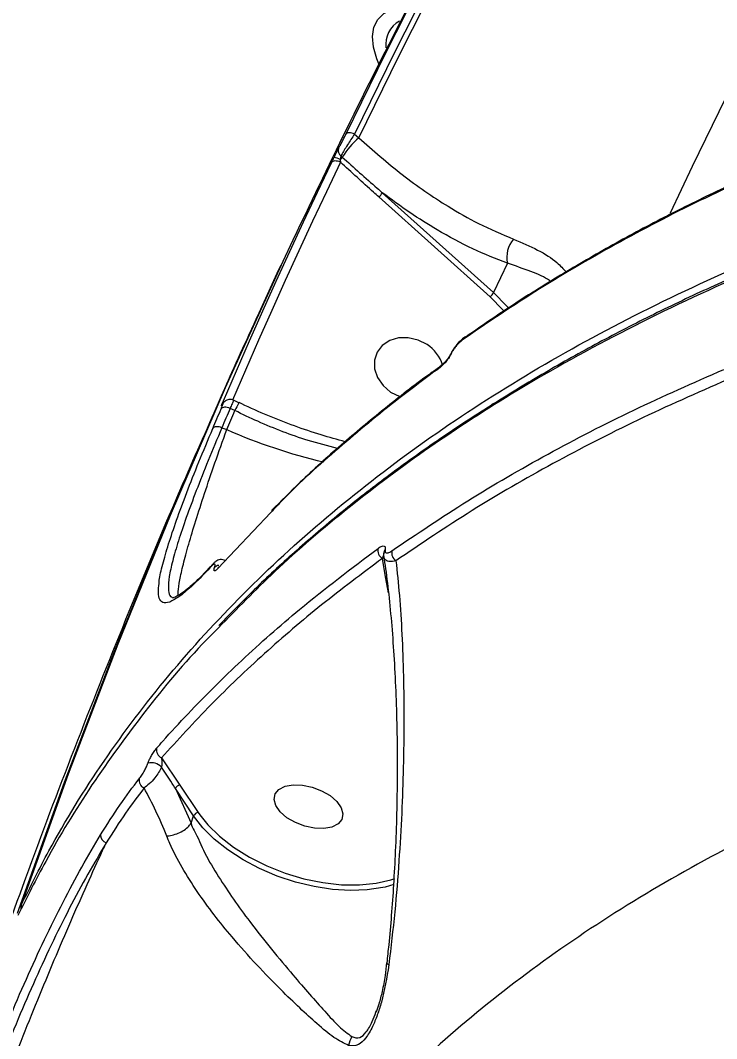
# Model space of a CAD drawing. Header units: millimetres. Extents: x -7245 to 6306, y -6696 to 5973.
# Drawn here: x 813.1 to 900.8, y -1541.1 to -1412.8 of the extents above; entities that cross this region are included whole.
import ezdxf

# ---------------------------------------------------------------- set-up
doc = ezdxf.new("R2010")
doc.units = ezdxf.units.MM
for name, color, linetype in [('DIKOM_ОБЪЕКТ', 7, 'Continuous'), ('DIKOM_РАЗМЕР_ЗОНА', 7, 'Continuous'), ('DIKOM_РАЗМЕР_ОБЪЕКТА', 7, 'Continuous')]:
    doc.layers.add(name, color=color, linetype=linetype)
doc.styles.add('style1', font='arial.ttf', dxfattribs={"width": 0.8})
doc.dimstyles.new('1-50', dxfattribs={"dimtxt": 300, "dimasz": 200, "dimexe": 100, "dimexo": 0, "dimgap": 100, "dimtad": 1, "dimtxsty": 'style1', "dimcen": 200, "dimclrd": 7, "dimclre": 7, "dimclrt": 7, "dimadec": 1, "dimazin": 2, "dimtfac": 1, "dimtmove": 0, "dimatfit": 2, "dimfxl": 0, "dimlwd": 25, "dimlwe": 18, "dimarcsym": 0})

# ---------------------------------------------------------------- blocks, each defined once
blk = doc.blocks.new('*D10')
at = {"layer": 'Defpoints', "color": 0, "transparency": 16777216}
for p in [(-4365.71, 2792.53), (4306.16, 475.6), (4306.16, -5965.27)]:
    blk.add_point(p, dxfattribs=at)
at = {"layer": 'DIKOM_РАЗМЕР_ОБЪЕКТА', "color": 7, "lineweight": 18, "transparency": 16777216}
for p, q in [((-4365.71, 2792.53), (-4365.71, -6065.27)), ((4306.16, 475.6), (4306.16, -6065.27))]:
    blk.add_line(p, q, dxfattribs=at)
at = {"layer": 'DIKOM_РАЗМЕР_ОБЪЕКТА', "color": 7, "lineweight": 25, "transparency": 16777216}
blk.add_line((-4165.71, -5965.27), (4106.16, -5965.27), dxfattribs=at)
at = {"layer": 'DIKOM_РАЗМЕР_ОБЪЕКТА', "color": 7, "transparency": 16777216}
for points in [[(-4165.71, -5931.93), (-4165.71, -5998.6), (-4365.71, -5965.27)], [(4106.16, -5931.93), (4106.16, -5998.6), (4306.16, -5965.27)]]:
    blk.add_solid(points, dxfattribs=at)
at = {"layer": 'DIKOM_РАЗМЕР_ОБЪЕКТА', "color": 7, "transparency": 16777216, "insert": (-85.78, -5712.1), "char_height": 300, "attachment_point": 5, "style": 'style1'}
blk.add_mtext('8650', dxfattribs=at)
blk = doc.blocks.new('*D11')
at = {"layer": 'Defpoints', "color": 0, "transparency": 16777216}
for p in [(-3472.32, 4472.83), (-6199.73, -2928.86), (1850.21, -2928.86)]:
    blk.add_point(p, dxfattribs=at)
at = {"layer": 'DIKOM_РАЗМЕР_ОБЪЕКТА', "color": 7, "lineweight": 18, "transparency": 16777216}
for p, q in [((-3472.32, 4472.83), (-6299.73, 4472.83)), ((1850.21, -2928.86), (-6299.73, -2928.86))]:
    blk.add_line(p, q, dxfattribs=at)
at = {"layer": 'DIKOM_РАЗМЕР_ОБЪЕКТА', "color": 7, "lineweight": 25, "transparency": 16777216}
blk.add_line((-6199.73, 4272.83), (-6199.73, -2728.86), dxfattribs=at)
at = {"layer": 'DIKOM_РАЗМЕР_ОБЪЕКТА', "color": 7, "transparency": 16777216}
for points in [[(-6233.06, 4272.83), (-6166.39, 4272.83), (-6199.73, 4472.83)], [(-6233.06, -2728.86), (-6166.39, -2728.86), (-6199.73, -2928.86)]]:
    blk.add_solid(points, dxfattribs=at)
at = {"layer": 'DIKOM_РАЗМЕР_ОБЪЕКТА', "color": 7, "transparency": 16777216, "insert": (-6452.9, 984.54), "char_height": 300, "attachment_point": 5, "rotation": 90, "style": 'style1'}
blk.add_mtext('7400', dxfattribs=at)
blk = doc.blocks.new('*D12')
at = {"layer": 'Defpoints', "color": 0, "transparency": 16777216}
for p in [(-5865.71, 123.34), (6306.18, -91.92), (6306.18, -6596.14)]:
    blk.add_point(p, dxfattribs=at)
at = {"layer": 'DIKOM_РАЗМЕР_ЗОНА', "color": 7, "lineweight": 18, "transparency": 16777216}
for p, q in [((-5865.71, 123.34), (-5865.71, -6696.14)), ((6306.18, -91.92), (6306.18, -6696.14))]:
    blk.add_line(p, q, dxfattribs=at)
at = {"layer": 'DIKOM_РАЗМЕР_ЗОНА', "color": 7, "lineweight": 25, "transparency": 16777216}
blk.add_line((-5665.71, -6596.14), (6106.18, -6596.14), dxfattribs=at)
at = {"layer": 'DIKOM_РАЗМЕР_ЗОНА', "color": 7, "transparency": 16777216}
for points in [[(-5665.71, -6562.81), (-5665.71, -6629.48), (-5865.71, -6596.14)], [(6106.18, -6562.81), (6106.18, -6629.48), (6306.18, -6596.14)]]:
    blk.add_solid(points, dxfattribs=at)
at = {"layer": 'DIKOM_РАЗМЕР_ЗОНА', "color": 7, "transparency": 16777216, "insert": (-71.19, -6342.97), "char_height": 300, "attachment_point": 5, "style": 'style1'}
blk.add_mtext('12150', dxfattribs=at)
blk = doc.blocks.new('*D13')
at = {"layer": 'Defpoints', "color": 0, "transparency": 16777216}
for p in [(-4231.86, 5972.83), (-6795, -4928.88), (1792.4, -4928.88)]:
    blk.add_point(p, dxfattribs=at)
at = {"layer": 'DIKOM_РАЗМЕР_ЗОНА', "color": 7, "lineweight": 18, "transparency": 16777216}
for p, q in [((-4231.86, 5972.83), (-6895, 5972.83)), ((1792.4, -4928.88), (-6895, -4928.88))]:
    blk.add_line(p, q, dxfattribs=at)
at = {"layer": 'DIKOM_РАЗМЕР_ЗОНА', "color": 7, "lineweight": 25, "transparency": 16777216}
blk.add_line((-6795, 5772.83), (-6795, -4728.88), dxfattribs=at)
at = {"layer": 'DIKOM_РАЗМЕР_ЗОНА', "color": 7, "transparency": 16777216}
for points in [[(-6828.33, 5772.83), (-6761.67, 5772.83), (-6795, 5972.83)], [(-6828.33, -4728.88), (-6761.67, -4728.88), (-6795, -4928.88)]]:
    blk.add_solid(points, dxfattribs=at)
at = {"layer": 'DIKOM_РАЗМЕР_ЗОНА', "color": 7, "transparency": 16777216, "insert": (-7048.17, 972.94), "char_height": 300, "attachment_point": 5, "rotation": 90, "style": 'style1'}
blk.add_mtext('10900', dxfattribs=at)

msp = doc.modelspace()

# ---------------------------------------------------------------- linework, layer by layer
at = {"layer": 'DIKOM_ОБЪЕКТ', "color": 7, "linetype": 'Continuous', "lineweight": 15}
for p, q in [((855.203, -1427.122), (855.714, -1427.58)), ((853.477, -1429.866), (853.645, -1430.017)), ((872.28, -1447.616), (858.246, -1435.044)), ((858.684, -1434.511), (872.717, -1447.082)), ((874.445, -1443.396), (872.717, -1447.082)), ((869.14, -1452.654), (869.17, -1452.633)), ((867.327, -1454.799), (867.303, -1454.85)), ((840.611, -1460.969), (839.941, -1460.642)), ((838.566, -1461.129), (838.515, -1461.225)), ((840.105, -1461.957), (839.511, -1461.668)), ((840.611, -1460.969), (840.61, -1460.969)), ((838.471, -1464.115), (839.088, -1464.35)), ((844.621, -1474.803), (837.947, -1481.861)), ((859.109, -1482.901), (858.712, -1480.576)), ((859.465, -1484.909), (859.109, -1482.901)), ((833.936, -1484.596), (833.916, -1484.61)), ((830.864, -1505.684), (833.18, -1509.121)), ((832.608, -1509.535), (834.599, -1513.929)), ((834.916, -1513.01), (832.608, -1509.535)), ((833.18, -1509.121), (835.488, -1512.595)), ((834.599, -1513.929), (834.916, -1513.01)), ((835.488, -1512.595), (835.692, -1512.889)), ((834.599, -1513.929), (834.598, -1513.931)), ((860.156, -1521.658), (859.052, -1521.972)), ((813.194, -1524.231), (813.181, -1524.262)), ((857.883, -1537.728), (857.959, -1537.533))]:
    msp.add_line(p, q, dxfattribs=at)
at = {"layer": 'DIKOM_ОБЪЕКТ', "color": 7, "linetype": 'Continuous', "lineweight": 15, "flags": 128}
for points in [[(996.1, -1273.694), (988.487, -1283.41), (977.975, -1297.338), (967.773, -1311.468), (957.886, -1325.796), (948.317, -1340.316), (939.067, -1355.024), (930.141, -1369.917), (921.541, -1384.987), (913.271, -1400.231), (905.331, -1415.645), (897.726, -1431.223), (894.967, -1437.093)], [(854.075, -1427.174), (859.113, -1416.899), (864.292, -1406.693), (869.612, -1396.557), (875.07, -1386.493), (880.668, -1376.502), (886.403, -1366.584), (892.275, -1356.743), (898.284, -1346.977)], [(899.376, -1346.991), (893.372, -1356.748), (887.504, -1366.582), (881.774, -1376.491), (876.181, -1386.474), (870.727, -1396.53), (865.412, -1406.658), (860.237, -1416.855), (855.203, -1427.122)], [(855.714, -1427.58), (860.757, -1417.291), (865.94, -1407.072), (871.265, -1396.923), (876.729, -1386.846), (882.333, -1376.842), (888.075, -1366.912), (893.954, -1357.058), (899.971, -1347.281)], [(858.242, -1418.255), (857.999, -1417.65), (857.571, -1416.164), (857.446, -1414.826), (857.625, -1413.659), (858.105, -1412.684), (858.879, -1411.915), (859.932, -1411.368), (861.248, -1411.051), (861.894, -1410.987)], [(855.203, -1427.122), (855.027, -1427.049), (854.849, -1426.997), (854.675, -1426.968), (854.512, -1426.963), (854.365, -1426.983), (854.241, -1427.025), (854.143, -1427.09), (854.075, -1427.174)], [(838.665, -1460.704), (840.302, -1456.927), (841.958, -1453.159), (843.633, -1449.398), (845.326, -1445.646), (847.037, -1441.902), (848.766, -1438.167), (850.514, -1434.441), (852.281, -1430.723)], [(853.411, -1430.666), (851.646, -1434.381), (849.9, -1438.104), (848.172, -1441.836), (846.462, -1445.577), (844.77, -1449.326), (843.097, -1453.083), (841.443, -1456.849), (839.807, -1460.622)], [(853.411, -1430.666), (853.235, -1430.593), (853.056, -1430.542), (852.881, -1430.513), (852.717, -1430.509), (852.571, -1430.529), (852.446, -1430.572), (852.348, -1430.638), (852.281, -1430.723)], [(847.696, -1439.874), (846.144, -1443.166), (838.882, -1459.088), (831.954, -1475.16), (825.362, -1491.377), (819.108, -1507.736), (813.194, -1524.231)], [(812.721, -1525.241), (818.635, -1508.746), (824.889, -1492.387), (831.481, -1476.169), (838.409, -1460.097), (845.67, -1444.175), (845.935, -1443.612)], [(874.016, -1449.404), (873.894, -1449.26), (872.28, -1447.616)], [(872.717, -1447.082), (874.382, -1448.778), (874.589, -1449.023)], [(864.344, -1453.645), (863.204, -1453.063), (861.969, -1452.77), (860.74, -1452.79), (859.617, -1453.12), (858.69, -1453.735), (858.035, -1454.584), (857.705, -1455.599), (857.726, -1456.697), (858.096, -1457.789), (858.787, -1458.788), (859.741, -1459.611), (860.882, -1460.193), (860.987, -1460.23)], [(837.329, -1464.197), (837.459, -1463.891), (837.589, -1463.585), (837.719, -1463.279), (837.849, -1462.972), (837.979, -1462.667), (838.11, -1462.361), (838.24, -1462.054), (838.371, -1461.748)], [(839.511, -1461.668), (839.333, -1461.6), (839.153, -1461.554), (838.977, -1461.53), (838.812, -1461.529), (838.664, -1461.552), (838.538, -1461.597), (838.439, -1461.663), (838.371, -1461.748)], [(839.511, -1461.668), (839.381, -1461.973), (839.251, -1462.279), (839.12, -1462.585), (838.99, -1462.891), (838.86, -1463.197), (838.73, -1463.503), (838.601, -1463.809), (838.471, -1464.115)], [(839.088, -1464.35), (839.214, -1464.051), (839.341, -1463.752), (839.468, -1463.452), (839.595, -1463.153), (839.723, -1462.854), (839.85, -1462.555), (839.978, -1462.256), (840.105, -1461.957)], [(838.471, -1464.115), (838.293, -1464.048), (838.112, -1464.002), (837.936, -1463.978), (837.771, -1463.977), (837.622, -1464.001), (837.497, -1464.046), (837.398, -1464.112), (837.329, -1464.197)], [(838.085, -1481.633), (838.019, -1481.718), (837.947, -1481.861)], [(845.187, -1510.234), (845.658, -1509.661), (846.431, -1509.265), (847.443, -1509.078), (848.612, -1509.115), (849.844, -1509.372), (851.038, -1509.83), (852.098, -1510.451), (852.939, -1511.185), (853.492, -1511.972), (853.712, -1512.747), (853.581, -1513.45), (853.11, -1514.023), (852.338, -1514.419), (851.326, -1514.606), (850.157, -1514.569), (848.925, -1514.311), (847.73, -1513.854), (846.67, -1513.233), (845.829, -1512.499), (845.277, -1511.712), (845.057, -1510.936), (845.187, -1510.234)], [(859.052, -1521.972), (858.769, -1522.037), (856.8, -1522.335), (854.667, -1522.415), (852.416, -1522.274), (850.096, -1521.915), (847.758, -1521.346), (845.453, -1520.58), (843.229, -1519.632), (841.136, -1518.524), (839.22, -1517.28), (837.52, -1515.926), (836.076, -1514.493), (834.916, -1513.01)], [(835.692, -1512.889), (836.683, -1514.111), (838.185, -1515.573), (839.957, -1516.944), (841.957, -1518.192), (844.137, -1519.287), (846.443, -1520.202), (848.821, -1520.915), (851.212, -1521.409), (853.558, -1521.671), (855.804, -1521.697), (857.895, -1521.484), (859.781, -1521.038), (860.264, -1520.873)]]:
    msp.add_lwpolyline(points, dxfattribs=at)
at = {"layer": 'DIKOM_ОБЪЕКТ', "color": 7, "linetype": 'Continuous', "lineweight": 15}
for centre, radius, start, end in [((862.416, -1415.789), 3.296, 118.42871, 188.24038), ((863.056, -1435.908), 11.102, 131.3959, 147.95122), ((852.409, -1431.94), 1.88, 58.27077, 84.18298), ((853.946, -1429.203), 0.812, 161.57196, 234.74488), ((851.929, -1428.96), 2.016, 316.77705, 328.38406), ((856.913, -1433.502), 2.039, 310.85408, 330.33585), ((878.01, -1442.677), 3.636, 140.13679, 191.41164), ((870.937, -1446.068), 2.049, 310.9414, 330.32938), ((869.51, -1453.166), 0.633, 125.83332, 160.97058), ((861.836, -1457.551), 4.642, 17.01639, 57.29433), ((867.463, -1454.946), 0.201, 112.36641, 149.30058), ((866.396, -1456.864), 0.636, 124.94346, 161.01131), ((858.216, -1470.573), 20.056, 151.38721, 154.55779), ((867.174, -1400.367), 69.877, 246.30021, 256.84469), ((859.289, -1479.574), 1.156, 166.47172, 240.01873), ((859.399, -1479.845), 0.523, 131.79771, 166.52999), ((861.033, -1479.88), 1.161, 166.43981, 237.59871), ((837.889, -1481.765), 0.728, 132.59954, 159.34494), ((838.159, -1482.231), 0.789, 94.63259, 140.10009), ((834.422, -1485.356), 0.902, 124.16097, 156.94287), ((831.289, -1504.708), 1.064, 167.192, 246.47799), ((829.605, -1508.036), 1.724, 43.21636, 105.26459), ((829.09, -1508.521), 1.057, 169.80868, 245.89102), ((833.23, -1509.791), 0.672, 94.27986, 157.67249), ((835.538, -1513.264), 0.671, 94.25849, 157.75645), ((824.256, -1515.393), 1.073, 180.60054, 250.4257), ((814.126, -1524.59), 1, 160.87293, 191.60059), ((813.91, -1524.471), 0.756, 161.45392, 197.67357), ((857.14, -1542.28), 2.719, 147.27304, 172.43558)]:
    msp.add_arc(centre, radius, start, end, dxfattribs=at)
for points, knots in [([(878.197, -1380.904), (875.667, -1385.447), (870.304, -1395.08), (862.453, -1409.989), (854.787, -1425.09), (849.991, -1435.11), (847.709, -1439.877)], [0, 0, 0, 0, 0.2348922, 0.4980801, 0.7612175, 1, 1, 1, 1]), ([(813.194, -1524.231), (814.326, -1521.946), (817.4, -1515.743), (823.438, -1506.016), (831.605, -1495.215), (840.973, -1484.968), (851.472, -1475.31), (863.064, -1466.293), (875.72, -1457.949), (889.439, -1450.304), (904.179, -1443.36), (919.885, -1437.13), (936.481, -1431.643), (953.892, -1426.925), (972.071, -1422.999), (991.002, -1419.885), (1010.64, -1417.575), (1030.916, -1416.068), (1051.737, -1415.368), (1073.004, -1415.482), (1094.391, -1416.404), (1115.851, -1418.113), (1137.331, -1420.557), (1159.038, -1423.745), (1180.878, -1427.659), (1202.756, -1432.286), (1224.888, -1437.686), (1247.239, -1443.895), (1269.767, -1450.924), (1292.126, -1458.664), (1314.212, -1467.081), (1335.921, -1476.134), (1357.183, -1485.801), (1377.951, -1496.08), (1398.202, -1506.939), (1417.876, -1518.342), (1436.888, -1530.232), (1455.13, -1542.561), (1471.477, -1554.448), (1481.407, -1562.343), (1485.839, -1565.866)], [0, 0, 0, 0, 0.0156523, 0.0424896, 0.0694116, 0.0963765, 0.1233414, 0.1502635, 0.1771007, 0.2039381, 0.2308599, 0.2578251, 0.2847902, 0.3117122, 0.3385494, 0.3653866, 0.3923085, 0.4192737, 0.4462388, 0.4731607, 0.499998, 0.5258462, 0.55177, 0.5777324, 0.6036945, 0.6296184, 0.6554668, 0.6823041, 0.709226, 0.7361912, 0.7631561, 0.7900783, 0.8169156, 0.8437529, 0.8706752, 0.8976402, 0.9246053, 0.9515272, 0.9783645, 1, 1, 1, 1]), ([(1485.654, -1567.73), (1482.462, -1565.175), (1473.862, -1558.293), (1459.152, -1547.371), (1441.384, -1535.099), (1422.697, -1523.149), (1403.135, -1511.571), (1382.743, -1500.417), (1361.968, -1489.933), (1340.893, -1480.138), (1319.601, -1471.038), (1297.747, -1462.483), (1275.383, -1454.529), (1252.577, -1447.217), (1229.829, -1440.71), (1207.218, -1435.011), (1184.814, -1430.104), (1162.254, -1425.911), (1139.609, -1422.476), (1116.96, -1419.832), (1094.804, -1418.036), (1073.205, -1417.073), (1052.215, -1416.914), (1031.492, -1417.554), (1011.12, -1419.027), (991.182, -1421.348), (972.115, -1424.464), (953.965, -1428.349), (936.755, -1432.954), (920.205, -1438.356), (904.403, -1444.57), (889.422, -1451.593), (876.183, -1458.949), (864.541, -1466.487), (854.377, -1474.098), (845.466, -1481.68), (840.362, -1486.934), (838.047, -1489.318)], [0, 0, 0, 0, 0.0171745, 0.0462692, 0.0753861, 0.1044806, 0.1344204, 0.1643843, 0.1943241, 0.2234189, 0.2525357, 0.2816304, 0.3115701, 0.3415341, 0.3714737, 0.4005685, 0.4296853, 0.4587799, 0.4887196, 0.5186838, 0.5486235, 0.5777181, 0.6068351, 0.6359296, 0.6658693, 0.6958334, 0.725773, 0.7548675, 0.7839844, 0.8130791, 0.8430186, 0.8729827, 0.9029224, 0.9282447, 0.9535972, 0.9789492, 1, 1, 1, 1]), ([(1485.592, -1567.22), (1484.493, -1566.322), (1480.728, -1563.245), (1474.077, -1558.076), (1465.667, -1551.727), (1457.073, -1545.497), (1448.33, -1539.391), (1439.433, -1533.409), (1430.38, -1527.549), (1421.167, -1521.807), (1411.794, -1516.182), (1402.255, -1510.674), (1392.551, -1505.279), (1382.676, -1499.997), (1372.628, -1494.826), (1362.415, -1489.77), (1352.072, -1484.847), (1341.64, -1480.079), (1331.148, -1475.477), (1320.601, -1471.043), (1309.994, -1466.776), (1299.324, -1462.673), (1288.588, -1458.732), (1277.783, -1454.952), (1266.905, -1451.333), (1255.953, -1447.874), (1244.92, -1444.573), (1233.811, -1441.432), (1222.654, -1438.458), (1211.495, -1435.665), (1200.373, -1433.063), (1189.301, -1430.656), (1178.274, -1428.44), (1167.287, -1426.415), (1156.337, -1424.579), (1145.42, -1422.932), (1134.533, -1421.473), (1123.675, -1420.202), (1112.84, -1419.12), (1102.027, -1418.226), (1091.257, -1417.521), (1080.571, -1417.01), (1070.013, -1416.696), (1059.601, -1416.577), (1049.333, -1416.655), (1039.203, -1416.927), (1029.21, -1417.394), (1019.348, -1418.057), (1009.616, -1418.914), (1000.011, -1419.966), (990.531, -1421.215), (981.172, -1422.661), (971.947, -1424.301), (962.885, -1426.132), (954.025, -1428.145), (945.388, -1430.338), (936.979, -1432.709), (928.792, -1435.256), (920.824, -1437.982), (913.073, -1440.887), (905.536, -1443.971), (898.211, -1447.236), (891.097, -1450.681), (884.191, -1454.311), (877.498, -1458.121), (871.035, -1462.103), (864.83, -1466.24), (858.905, -1470.521), (853.263, -1474.937), (847.908, -1479.496), (842.822, -1484.175), (839.667, -1487.41), (838.096, -1489.022)], [0, 0, 0, 0, 0.0060013, 0.0205521, 0.0351072, 0.0495891, 0.0640041, 0.0783688, 0.0926994, 0.1070124, 0.1213243, 0.135648, 0.1499976, 0.1643896, 0.1788401, 0.1933654, 0.2079235, 0.2224273, 0.2368589, 0.2512355, 0.2655733, 0.2798885, 0.2941976, 0.3085152, 0.3228539, 0.3372303, 0.3516604, 0.3661604, 0.3807198, 0.3952538, 0.4097063, 0.4240985, 0.4384468, 0.4527679, 0.4670783, 0.4813938, 0.4957257, 0.5100902, 0.5245039, 0.5389826, 0.5535348, 0.5680856, 0.5825623, 0.5969738, 0.611337, 0.6256681, 0.6399832, 0.6542989, 0.6686275, 0.6829838, 0.6973842, 0.7118448, 0.7263814, 0.740938, 0.7554419, 0.7698757, 0.7842556, 0.7985978, 0.8129187, 0.8272345, 0.8415592, 0.8559061, 0.8702906, 0.8847294, 0.8992379, 0.9137951, 0.9283205, 0.9427656, 0.9571494, 0.9714881, 0.9857976, 1, 1, 1, 1]), ([(853.175, -1428.946), (853.233, -1428.837), (853.349, -1428.62), (853.57, -1428.19), (853.799, -1427.736), (853.97, -1427.392), (854.055, -1427.216), (854.075, -1427.174)], [0, 0, 0, 0, 0.2250145, 0.4494984, 0.6803256, 0.9236873, 1, 1, 1, 1]), ([(855.203, -1427.122), (855.16, -1427.184), (854.981, -1427.444), (854.635, -1427.965), (854.189, -1428.665), (853.778, -1429.337), (853.578, -1429.689), (853.477, -1429.866)], [0, 0, 0, 0, 0.0748998, 0.3151178, 0.5451699, 0.7714317, 1, 1, 1, 1]), ([(855.714, -1427.58), (857.528, -1429.177), (861.207, -1432.415), (866.319, -1435.9), (871.034, -1438.592), (873.75, -1439.73), (875.219, -1440.346)], [0, 0, 0, 0, 0.2848593, 0.5777496, 0.7715639, 1, 1, 1, 1]), ([(852.281, -1430.723), (852.308, -1430.665), (852.404, -1430.465), (852.518, -1430.234), (852.599, -1430.07)], [0, 0, 0, 0, 0.2881685, 1, 1, 1, 1]), ([(852.599, -1430.07), (852.661, -1429.946), (852.795, -1429.678), (853.002, -1429.272), (853.118, -1429.055), (853.175, -1428.946)], [0, 0, 0, 0, 0.2987608, 0.648915, 1, 1, 1, 1]), ([(853.477, -1429.866), (853.464, -1429.899), (853.449, -1429.938), (853.425, -1430.042), (853.405, -1430.168), (853.4, -1430.284), (853.398, -1430.341)], [0, 0, 0, 0, 0.2619976, 0.3213285, 0.6711069, 1, 1, 1, 1]), ([(853.645, -1430.017), (855.103, -1431.331), (856.776, -1432.839), (858.466, -1434.32), (858.684, -1434.511)], [0, 0, 0, 0, 0.8707647, 1, 1, 1, 1]), ([(910.656, -1430.077), (906.865, -1431.747), (899.285, -1435.088), (888.596, -1440.636), (878.379, -1446.541), (872.068, -1450.82), (868.912, -1452.96)], [0, 0, 0, 0, 0.2490967, 0.4981939, 0.7490949, 1, 1, 1, 1]), ([(910.79, -1429.867), (910.049, -1430.175), (906.79, -1431.529), (901.235, -1434.108), (894.138, -1437.604), (887.289, -1441.284), (880.683, -1445.133), (874.631, -1448.921), (870.906, -1451.504), (869.201, -1452.686)], [0, 0, 0, 0, 0.0478264, 0.2106159, 0.3735184, 0.5364929, 0.6994995, 0.8624885, 1, 1, 1, 1]), ([(853.398, -1430.341), (853.398, -1430.421), (853.398, -1430.534), (853.408, -1430.636), (853.411, -1430.666)], [0, 0, 0, 0, 0.7045016, 1, 1, 1, 1]), ([(858.246, -1435.044), (858.029, -1434.849), (856.412, -1433.394), (854.804, -1431.932), (853.411, -1430.666)], [0, 0, 0, 0, 0.134346, 1, 1, 1, 1]), ([(874.445, -1443.396), (873.004, -1442.828), (870.098, -1441.683), (865.956, -1439.438), (862.13, -1437.044), (859.836, -1435.358), (858.684, -1434.511)], [0, 0, 0, 0, 0.2794516, 0.5634142, 0.780716, 1, 1, 1, 1]), ([(875.219, -1440.346), (876.275, -1440.796), (878.388, -1441.696), (880.574, -1443.084), (881.492, -1444.088), (881.862, -1444.493)], [0, 0, 0, 0, 0.3735113, 0.7474638, 1, 1, 1, 1]), ([(879.889, -1445.681), (879.841, -1445.644), (879.215, -1445.165), (877.474, -1444.406), (875.463, -1443.736), (874.445, -1443.396)], [0, 0, 0, 0, 0.0398142, 0.5138856, 1, 1, 1, 1]), ([(844.194, -1447.431), (842.673, -1450.675), (840.555, -1455.19), (838.56, -1459.762), (837.999, -1461.05)], [0, 0, 0, 0, 0.7183352, 1, 1, 1, 1]), ([(869.143, -1452.659), (869.084, -1452.699), (868.821, -1452.877), (868.388, -1453.28), (867.879, -1453.87), (867.507, -1454.392), (867.372, -1454.697), (867.327, -1454.799)], [0, 0, 0, 0, 0.0928453, 0.4151743, 0.671669, 0.8898808, 1, 1, 1, 1]), ([(868.912, -1452.96), (868.687, -1453.139), (868.353, -1453.405), (867.891, -1453.941), (867.614, -1454.331), (867.458, -1454.606), (867.399, -1454.733), (867.386, -1454.76)], [0, 0, 0, 0, 0.4456507, 0.6623839, 0.8365257, 0.9657815, 1, 1, 1, 1]), ([(867.386, -1454.76), (867.373, -1454.788), (867.311, -1454.921), (867.147, -1455.208), (866.855, -1455.62), (866.372, -1456.186), (866.025, -1456.469), (865.795, -1456.657)], [0, 0, 0, 0, 0.0348927, 0.1620155, 0.3363439, 0.5592016, 1, 1, 1, 1]), ([(867.275, -1454.872), (867.268, -1454.888), (867.243, -1454.943), (867.172, -1455.071), (867.05, -1455.265), (866.854, -1455.535), (866.562, -1455.874), (866.253, -1456.176), (866.094, -1456.29), (866.032, -1456.334)], [0, 0, 0, 0, 0.0266871, 0.0896922, 0.1771545, 0.3078065, 0.5088633, 0.8097112, 1, 1, 1, 1]), ([(865.795, -1456.657), (865.456, -1456.904), (863.76, -1458.141), (859.436, -1461.412), (853.143, -1466.651), (847.751, -1471.453), (845.113, -1474.276), (844.621, -1474.803)], [0, 0, 0, 0, 0.0437649, 0.2188121, 0.5692081, 0.9196042, 1, 1, 1, 1]), ([(865.917, -1456.461), (865.498, -1456.756), (863.079, -1458.464), (858.916, -1461.732), (853.463, -1466.27), (848.73, -1470.537), (845.929, -1473.348), (844.74, -1474.541)], [0, 0, 0, 0, 0.0532268, 0.3074427, 0.5610297, 0.8136953, 1, 1, 1, 1]), ([(859.904, -1479.608), (863.043, -1477.487), (869.319, -1473.246), (879.522, -1467.363), (890.246, -1461.809), (897.892, -1458.452), (901.714, -1456.773)], [0, 0, 0, 0, 0.2490987, 0.4981935, 0.7490977, 1, 1, 1, 1]), ([(902.124, -1458.077), (898.338, -1459.74), (890.764, -1463.064), (880.084, -1468.588), (869.873, -1474.467), (863.565, -1478.729), (860.411, -1480.86)], [0, 0, 0, 0, 0.2490991, 0.4981945, 0.7490952, 1, 1, 1, 1]), ([(838.515, -1461.225), (838.51, -1461.234), (838.47, -1461.3), (838.424, -1461.359), (838.433, -1461.285), (838.512, -1461.067), (838.614, -1460.825), (838.665, -1460.704)], [0, 0, 0, 0, 0.037256, 0.2782218, 0.5189658, 0.7596298, 1, 1, 1, 1]), ([(839.935, -1460.654), (839.907, -1460.636), (839.778, -1460.552), (839.517, -1460.527), (839.225, -1460.566), (839.001, -1460.664), (838.838, -1460.782), (838.729, -1460.894), (838.653, -1460.992), (838.599, -1461.072), (838.558, -1461.145), (838.539, -1461.181)], [0, 0, 0, 0, 0.0527411, 0.2411964, 0.3910966, 0.5169036, 0.6245355, 0.7136175, 0.7916646, 0.8983368, 1, 1, 1, 1]), ([(839.936, -1460.653), (839.933, -1460.672), (839.929, -1460.713), (839.779, -1461.073), (839.601, -1461.469), (839.511, -1461.668)], [0, 0, 0, 0, 0.3114766, 0.6556619, 1, 1, 1, 1]), ([(837.526, -1462.125), (835.896, -1465.805), (831.906, -1474.808), (825.891, -1489.28), (819.443, -1505.515), (813.414, -1521.504), (809.672, -1532.129), (807.865, -1537.261)], [0, 0, 0, 0, 0.1494778, 0.3656581, 0.5818416, 0.7980488, 1, 1, 1, 1]), ([(838.371, -1461.748), (838.421, -1461.627), (838.523, -1461.384), (838.599, -1461.166), (838.607, -1461.092), (838.561, -1461.151), (838.521, -1461.216), (838.515, -1461.225)], [0, 0, 0, 0, 0.2404251, 0.4810028, 0.7218217, 0.962858, 1, 1, 1, 1]), ([(838.566, -1461.128), (838.562, -1461.135), (838.553, -1461.15), (838.555, -1461.147), (838.556, -1461.146)], [0, 0, 0, 0, 0.4397893, 1, 1, 1, 1]), ([(853.044, -1466.714), (851.81, -1466.4), (848.465, -1465.55), (844.095, -1463.84), (841.069, -1462.412), (840.105, -1461.957)], [0, 0, 0, 0, 0.2848994, 0.7723743, 1, 1, 1, 1]), ([(854.013, -1465.871), (852.998, -1465.596), (850.871, -1465.02), (847.609, -1463.914), (844.274, -1462.597), (841.938, -1461.59), (840.747, -1460.984), (840.632, -1460.926)], [0, 0, 0, 0, 0.2266791, 0.4749213, 0.7241808, 0.9734053, 1, 1, 1, 1]), ([(830.558, -1483.717), (830.565, -1483.591), (830.603, -1482.984), (830.99, -1481.352), (831.705, -1478.843), (832.727, -1475.816), (834.017, -1472.338), (835.535, -1468.484), (836.732, -1465.625), (837.329, -1464.197)], [0, 0, 0, 0, 0.0418431, 0.2014066, 0.3614756, 0.5210382, 0.6805245, 0.8405118, 1, 1, 1, 1]), ([(838.471, -1464.115), (837.884, -1465.512), (836.708, -1468.312), (835.216, -1472.086), (833.947, -1475.494), (832.949, -1478.451), (832.227, -1480.944), (831.795, -1482.944), (831.689, -1484.393), (831.843, -1485.301), (832.181, -1485.475), (832.328, -1485.551)], [0, 0, 0, 0, 0.1140734, 0.2285029, 0.3425772, 0.4566684, 0.5711244, 0.6852127, 0.79888, 0.9129123, 1, 1, 1, 1]), ([(832.988, -1485.226), (832.975, -1485.075), (832.94, -1484.654), (833.143, -1483.356), (833.58, -1481.378), (834.259, -1478.863), (835.154, -1475.88), (836.268, -1472.432), (837.566, -1468.61), (838.581, -1465.769), (839.088, -1464.35)], [0, 0, 0, 0, 0.0733529, 0.205244, 0.3375871, 0.4703405, 0.6026794, 0.7349811, 0.8676961, 1, 1, 1, 1]), ([(830.251, -1504.472), (830.509, -1504.18), (831.798, -1502.721), (835.248, -1498.974), (840.895, -1493.38), (848.781, -1486.368), (854.807, -1481.831), (858.165, -1479.303)], [0, 0, 0, 0, 0.032167, 0.1608365, 0.4183993, 0.675958, 1, 1, 1, 1]), ([(858.165, -1479.303), (858.212, -1479.271), (858.443, -1479.11), (858.759, -1478.972), (858.996, -1479.026), (859.085, -1479.191), (859.062, -1479.367), (859.051, -1479.456)], [0, 0, 0, 0, 0.0951054, 0.471977, 0.71575, 0.8572116, 1, 1, 1, 1]), ([(858.889, -1479.892), (858.877, -1479.944), (858.843, -1480.085), (858.774, -1480.344), (858.722, -1480.536), (858.712, -1480.576)], [0, 0, 0, 0, 0.3161572, 0.8595921, 1, 1, 1, 1]), ([(858.905, -1479.727), (858.858, -1479.903), (858.804, -1480.101), (858.863, -1480.293), (858.869, -1480.313)], [0, 0, 0, 0, 0.894171, 1, 1, 1, 1]), ([(859.051, -1479.456), (859.039, -1479.542), (859.017, -1479.714), (859.104, -1479.871), (859.334, -1479.919), (859.64, -1479.787), (859.862, -1479.637), (859.904, -1479.608)], [0, 0, 0, 0, 0.1456088, 0.2899591, 0.5321229, 0.9097935, 1, 1, 1, 1]), ([(858.712, -1480.576), (856.121, -1482.508), (850.941, -1486.372), (843.767, -1492.534), (836.999, -1498.937), (832.909, -1503.435), (830.864, -1505.684)], [0, 0, 0, 0, 0.2493123, 0.498627, 0.7493121, 1, 1, 1, 1]), ([(837.396, -1481.228), (837.299, -1481.337), (837.072, -1481.592), (836.876, -1481.79), (836.765, -1481.903)], [0, 0, 0, 0, 0.4286328, 1, 1, 1, 1]), ([(837.554, -1481.724), (837.578, -1481.627), (837.627, -1481.434), (837.601, -1481.277), (837.482, -1481.246), (837.306, -1481.414), (837.208, -1481.508)], [0, 0, 0, 0, 0.1849261, 0.3686479, 0.650085, 1, 1, 1, 1]), ([(838.905, -1480.849), (838.801, -1480.8), (838.59, -1480.702), (838.25, -1480.714), (837.95, -1480.8), (837.684, -1480.961), (837.483, -1481.122), (837.352, -1481.288), (837.299, -1481.355)], [0, 0, 0, 0, 0.1543929, 0.3124692, 0.460383, 0.6209662, 0.8476003, 1, 1, 1, 1]), ([(860.411, -1480.86), (860.335, -1480.881), (859.938, -1480.992), (859.375, -1481), (858.996, -1480.697), (858.853, -1480.462), (858.861, -1480.319), (858.861, -1480.316)], [0, 0, 0, 0, 0.0986687, 0.5200983, 0.809536, 0.9957421, 1, 1, 1, 1]), ([(858.867, -1480.316), (858.947, -1480.827), (859.204, -1482.487), (859.558, -1485.568), (859.933, -1489.563), (860.226, -1493.861), (860.44, -1498.404), (860.56, -1503.113), (860.581, -1507.888), (860.508, -1512.647), (860.346, -1517.229), (860.121, -1521.516), (859.842, -1525.452), (859.559, -1528.742), (859.334, -1530.747), (859.25, -1531.504)], [0, 0, 0, 0, 0.0395868, 0.1284781, 0.2192632, 0.3118938, 0.4063245, 0.5007743, 0.5915881, 0.6790602, 0.7631075, 0.8360145, 0.9020316, 0.9630518, 1, 1, 1, 1]), ([(860.411, -1480.86), (860.56, -1482.296), (860.867, -1485.239), (861.175, -1490.104), (861.37, -1495.362), (861.434, -1500.955), (861.36, -1506.731), (861.154, -1512.626), (860.802, -1518.689), (860.299, -1525.047), (859.774, -1529.537), (859.512, -1531.781)], [0, 0, 0, 0, 0.1079565, 0.2212651, 0.3345722, 0.4497803, 0.5649833, 0.6720665, 0.7791272, 0.8896188, 1, 1, 1, 1]), ([(837.208, -1481.508), (836.53, -1482.226), (835.165, -1483.673), (834.119, -1484.558), (833.592, -1485.003)], [0, 0, 0, 0, 0.4964794, 1, 1, 1, 1]), ([(836.765, -1481.903), (836.446, -1482.236), (835.694, -1483.024), (834.732, -1483.934), (834.163, -1484.396), (833.909, -1484.602)], [0, 0, 0, 0, 0.2889032, 0.6825747, 1, 1, 1, 1]), ([(837.947, -1481.861), (837.927, -1481.884), (837.802, -1482.024), (837.626, -1482.169), (837.508, -1482.154), (837.483, -1482.003), (837.53, -1481.818), (837.554, -1481.724)], [0, 0, 0, 0, 0.0639127, 0.3886592, 0.6456588, 0.8223706, 1, 1, 1, 1]), ([(838.082, -1481.631), (838.059, -1481.659), (838.004, -1481.725), (837.994, -1481.731), (837.989, -1481.734)], [0, 0, 0, 0, 0.427774, 1, 1, 1, 1]), ([(833.592, -1485.003), (833.095, -1485.362), (832.101, -1486.079), (831.164, -1486.266), (830.623, -1485.841), (830.413, -1485.024), (830.515, -1484.106), (830.558, -1483.717)], [0, 0, 0, 0, 0.2273246, 0.4546453, 0.6536724, 0.8533371, 1, 1, 1, 1]), ([(833.921, -1484.576), (833.895, -1484.598), (833.552, -1484.889), (833.077, -1485.187), (832.558, -1485.471), (832.293, -1485.517), (832.317, -1485.52), (832.325, -1485.521)], [0, 0, 0, 0, 0.0258775, 0.344641, 0.6197573, 0.8798584, 1, 1, 1, 1]), ([(1402.322, -1592.031), (1397.343, -1588.791), (1387.379, -1582.308), (1371.819, -1573.013), (1355.86, -1564.061), (1339.275, -1555.39), (1322.087, -1547.033), (1304.317, -1539.026), (1286.249, -1531.502), (1267.324, -1524.25), (1247.538, -1517.354), (1226.915, -1510.894), (1206.143, -1505.097), (1185.318, -1499.989), (1164.54, -1495.596), (1143.897, -1491.941), (1123.426, -1489.043), (1103.157, -1486.887), (1083.131, -1485.472), (1063.439, -1484.801), (1044.177, -1484.881), (1025.422, -1485.715), (1007.217, -1487.316), (989.579, -1489.663), (972.543, -1492.744), (956.19, -1496.543), (940.595, -1501.042), (925.543, -1506.335), (911.13, -1512.456), (897.435, -1519.42), (884.748, -1527.098), (873.157, -1535.488), (862.587, -1544.5), (856.527, -1551.032), (853.498, -1554.297)], [0, 0, 0, 0, 0.0277663, 0.0555662, 0.0833659, 0.1111322, 0.1400373, 0.1689798, 0.1979227, 0.2268275, 0.2586371, 0.2905481, 0.3225101, 0.3544716, 0.3863818, 0.4181911, 0.4498952, 0.4816998, 0.5135555, 0.5454109, 0.5772152, 0.6089188, 0.6405473, 0.6722758, 0.7040552, 0.7358344, 0.7675626, 0.7991909, 0.8325937, 0.8660264, 0.8994295, 0.932943, 0.9664865, 1, 1, 1, 1]), ([(838.047, -1489.318), (837.535, -1489.825), (834.133, -1493.192), (828.746, -1499.769), (821.95, -1509.052), (816.706, -1517.657), (813.912, -1523.263), (812.773, -1525.545)], [0, 0, 0, 0, 0.0466982, 0.3098546, 0.5663419, 0.8234122, 1, 1, 1, 1]), ([(829.151, -1506.374), (829.165, -1506.337), (829.228, -1506.176), (829.38, -1505.839), (829.637, -1505.352), (829.95, -1504.846), (830.148, -1504.6), (830.251, -1504.472)], [0, 0, 0, 0, 0.0490571, 0.2178392, 0.426693, 0.7022342, 1, 1, 1, 1]), ([(830.864, -1505.684), (830.876, -1505.794), (830.897, -1505.998), (830.906, -1506.32), (830.897, -1506.574), (830.882, -1506.73), (830.87, -1506.809), (830.864, -1506.841), (830.861, -1506.856)], [0, 0, 0, 0, 0.3483302, 0.6492488, 0.8444584, 0.9342228, 0.9695249, 1, 1, 1, 1]), ([(828.05, -1508.334), (828.155, -1508.193), (828.363, -1507.912), (828.681, -1507.375), (828.959, -1506.84), (829.089, -1506.525), (829.151, -1506.374)], [0, 0, 0, 0, 0.2974237, 0.5889598, 0.8027398, 1, 1, 1, 1]), ([(830.861, -1506.856), (830.747, -1507.086), (830.517, -1507.55), (829.975, -1508.3), (829.324, -1509.012), (828.88, -1509.329), (828.659, -1509.486)], [0, 0, 0, 0, 0.2147564, 0.4347874, 0.7188453, 1, 1, 1, 1]), ([(832.608, -1509.535), (832.473, -1509.324), (831.898, -1508.424), (831.311, -1507.536), (830.861, -1506.856)], [0, 0, 0, 0, 0.23429, 1, 1, 1, 1]), ([(823.183, -1515.404), (824.003, -1514.105), (825.653, -1511.487), (827.247, -1509.39), (828.05, -1508.334)], [0, 0, 0, 0, 0.496487, 1, 1, 1, 1]), ([(828.659, -1509.486), (827.884, -1510.504), (826.324, -1512.554), (824.71, -1515.115), (823.897, -1516.404)], [0, 0, 0, 0, 0.4964924, 1, 1, 1, 1]), ([(831.515, -1515.536), (831.073, -1514.469), (830.185, -1512.326), (829.169, -1510.436), (828.659, -1509.486)], [0, 0, 0, 0, 0.4978854, 1, 1, 1, 1]), ([(831.515, -1515.536), (831.554, -1515.533), (831.709, -1515.522), (832.129, -1515.463), (832.797, -1515.274), (833.56, -1514.905), (834.212, -1514.439), (834.469, -1514.101), (834.598, -1513.931)], [0, 0, 0, 0, 0.0343353, 0.1365093, 0.3523783, 0.5682968, 0.7841318, 1, 1, 1, 1]), ([(834.598, -1513.931), (834.598, -1513.932), (834.598, -1514.259), (835.379, -1515.427), (836.238, -1517.74), (838.034, -1520.647), (839.944, -1523.553), (842.21, -1526.645), (844.771, -1529.888), (847.318, -1532.927), (849.56, -1535.52), (851.509, -1537.698), (853.29, -1539.654), (854.327, -1540.421), (854.853, -1540.81)], [0, 0, 0, 0, 0.0000129, 0.0265048, 0.10758, 0.1917931, 0.2740856, 0.3586564, 0.4713066, 0.5879777, 0.6854062, 0.7846714, 0.8908714, 1, 1, 1, 1]), ([(800.444, -1571.052), (800.951, -1569.245), (801.965, -1565.63), (803.715, -1560.055), (805.551, -1554.587), (807.442, -1549.296), (809.462, -1543.978), (811.594, -1538.7), (813.817, -1533.532), (816.11, -1528.543), (818.451, -1523.818), (820.819, -1519.371), (822.396, -1516.725), (823.183, -1515.404)], [0, 0, 0, 0, 0.102186, 0.2043688, 0.2924907, 0.3808946, 0.469017, 0.5574028, 0.6460743, 0.7344646, 0.8228837, 0.9115805, 1, 1, 1, 1]), ([(854.445, -1541.922), (853.842, -1541.635), (852.634, -1541.061), (850.576, -1539.286), (848.312, -1537.25), (845.775, -1534.786), (842.882, -1531.814), (840.012, -1528.602), (837.473, -1525.468), (835.323, -1522.524), (833.418, -1519.502), (832.19, -1517.152), (831.648, -1515.855), (831.515, -1515.536)], [0, 0, 0, 0, 0.1071383, 0.2145825, 0.3113469, 0.4080911, 0.5217487, 0.6352965, 0.7192679, 0.8031763, 0.8878183, 0.9724039, 1, 1, 1, 1]), ([(823.897, -1516.404), (823.123, -1517.696), (821.572, -1520.283), (819.247, -1524.632), (816.948, -1529.254), (814.699, -1534.136), (812.52, -1539.195), (810.431, -1544.362), (808.455, -1549.57), (806.605, -1554.751), (804.809, -1560.107), (803.101, -1565.568), (802.112, -1569.111), (801.617, -1570.882)], [0, 0, 0, 0, 0.0883723, 0.1770285, 0.2653919, 0.3537658, 0.4424274, 0.5308036, 0.6189483, 0.70737, 0.7955161, 0.897755, 1, 1, 1, 1]), ([(802.234, -1571.118), (802.729, -1569.637), (803.721, -1566.676), (805.398, -1561.892), (807.198, -1556.916), (809.109, -1551.787), (811.105, -1546.577), (813.165, -1541.349), (815.261, -1536.169), (817.365, -1531.108), (819.452, -1526.236), (821.493, -1521.615), (822.964, -1518.394), (823.747, -1516.724), (823.897, -1516.404)], [0, 0, 0, 0, 0.0874413, 0.1748861, 0.263311, 0.3520184, 0.4404485, 0.5297477, 0.6193374, 0.708638, 0.7985493, 0.8887477, 0.9786578, 1, 1, 1, 1]), ([(859.512, -1531.781), (859.248, -1533.377), (858.885, -1535.571), (858.072, -1538.102), (857.421, -1539.697), (856.604, -1541.081), (855.553, -1542.032), (854.851, -1541.962), (854.445, -1541.922)], [0, 0, 0, 0, 0.3030552, 0.4164226, 0.5295055, 0.6687494, 0.8085461, 1, 1, 1, 1]), ([(859.234, -1531.509), (859.178, -1532.044), (859.048, -1533.27), (858.705, -1535.02), (858.312, -1536.592), (858.019, -1537.405), (857.898, -1537.74)], [0, 0, 0, 0, 0.2407011, 0.5515662, 0.8156542, 1, 1, 1, 1]), ([(859.512, -1531.781), (859.494, -1531.771), (859.364, -1531.698), (859.225, -1531.599), (859.273, -1531.528), (859.286, -1531.508)], [0, 0, 0, 0, 0.1050855, 0.7483718, 1, 1, 1, 1]), ([(854.853, -1540.81), (855.184, -1540.927), (855.749, -1541.127), (856.671, -1540.327), (857.373, -1539.102), (857.733, -1538.131), (857.883, -1537.728)], [0, 0, 0, 0, 0.3427395, 0.5845094, 0.8277924, 1, 1, 1, 1])]:
    msp.add_open_spline(points, degree=3, knots=knots, dxfattribs=at)

# ---------------------------------------------------------------- dimensions: what is measured, and where the dimension line sits
at = {"layer": 'DIKOM_РАЗМЕР_ЗОНА'}
dim = msp.add_linear_dim(base=(-6795.001, -4928.879), p1=(-4231.865, 5972.834), p2=(1792.398, -4928.879), angle=90, text='10900', dimstyle='1-50', dxfattribs=at)
dim.commit()
dim.dimension.update_dxf_attribs({"geometry": '*D13', "text_midpoint": (-6795.001, 972.936), "dimtype": 160})
dim = msp.add_linear_dim(base=(6306.184, -6596.144), p1=(-5865.714, 123.344), p2=(6306.184, -91.922), text='12150', dimstyle='1-50', dxfattribs=at)
dim.commit()
dim.dimension.update_dxf_attribs({"geometry": '*D12', "text_midpoint": (-71.192, -6596.144), "dimtype": 160})
at = {"layer": 'DIKOM_РАЗМЕР_ОБЪЕКТА'}
dim = msp.add_linear_dim(base=(-6199.728, -2928.864), p1=(-3472.315, 4472.834), p2=(1850.213, -2928.864), angle=90, text='7400', dimstyle='1-50', dxfattribs=at)
dim.commit()
dim.dimension.update_dxf_attribs({"geometry": '*D11', "text_midpoint": (-6199.728, 984.539), "dimtype": 160})
dim = msp.add_linear_dim(base=(4306.158, -5965.268), p1=(-4365.714, 2792.532), p2=(4306.158, 475.605), text='8650', dimstyle='1-50', dxfattribs=at)
dim.commit()
dim.dimension.update_dxf_attribs({"geometry": '*D10', "text_midpoint": (-85.784, -5965.268), "dimtype": 160})

doc.saveas('drawing.dxf')
